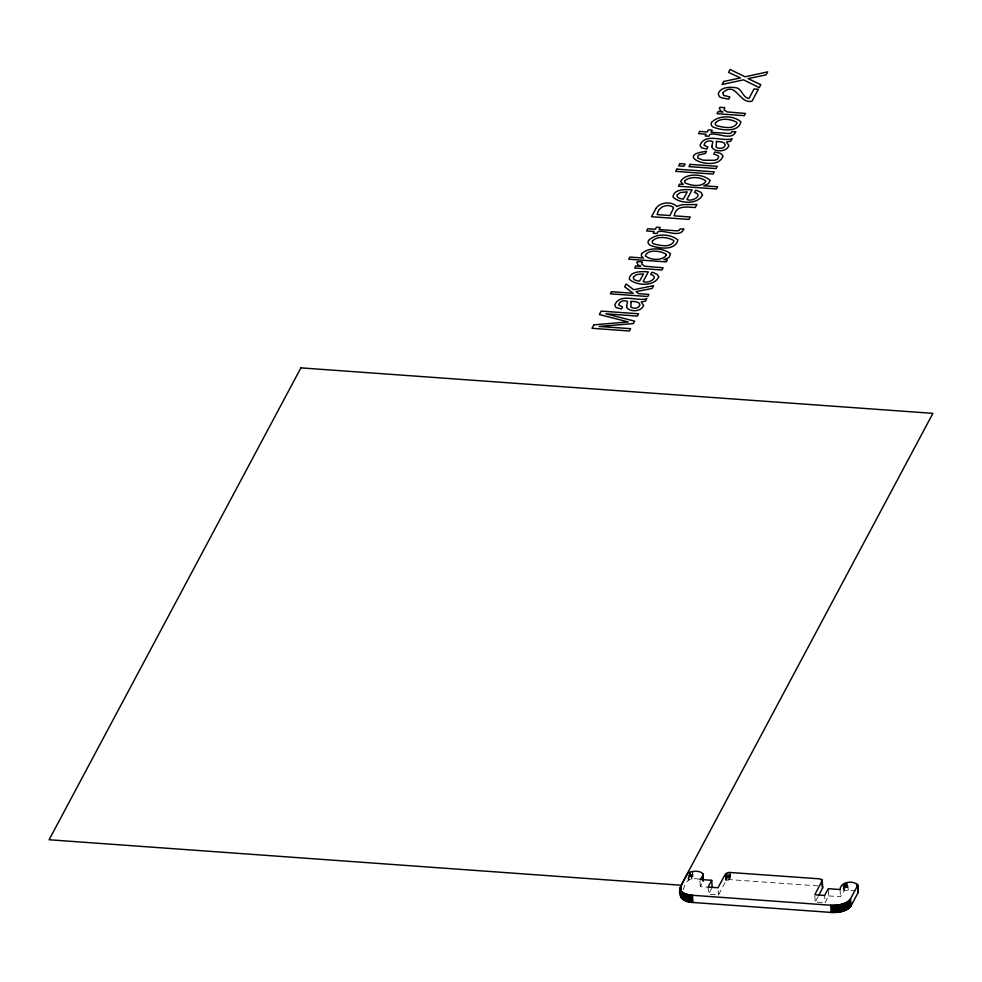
<?xml version="1.0" encoding="UTF-8"?>
<svg xmlns="http://www.w3.org/2000/svg" width="982" height="982" viewBox="0 0 982 982"><rect width="100%" height="100%" fill="white"/><g stroke="black" fill="none" stroke-linecap="round" stroke-linejoin="round"><path stroke-width="0.74" stroke-dasharray="4.91 3.68" d="M683.276 889.79C686.123 879.099 690.444 877.392 700.105 879.381M710.698 887.409L700.326 886.66L702.363 882.843M818.104 885.911L729.589 879.614L725.968 880.964L718.443 894.97L708.574 894.271L712.171 887.519M822.265 902.446L815.207 901.942L817.883 896.947M828.329 890.134L828.685 895.903L825.089 902.654L824.647 895.437M828.685 895.903L840.531 896.762L844.434 890.674L855.126 890.539M847.957 885.715L848.215 890.048M847.208 882.818L847.65 890.023M846.619 882.83L847.061 890.036M846.042 882.892L846.484 890.097M845.477 882.978L845.919 890.195M844.937 883.113L845.379 890.318M844.446 883.272L844.888 890.49M844.078 884.905L844.434 890.674M843.685 885.126L844.029 890.895M843.256 883.923L843.698 891.128M843.084 885.617L843.44 891.386M840.089 889.545L840.531 896.762M814.864 896.173L815.207 901.942M730.301 872.409L730.743 879.614M729.822 873.833L730.166 879.602M729.233 873.845L729.589 879.614M728.742 875.343L729.012 879.676M728.006 872.556L728.448 879.762M727.65 875.576L727.908 879.897M726.962 872.851L727.404 880.056M726.52 873.047L726.95 880.253M726.385 877.589L726.557 880.473M725.87 874.937L726.226 880.707M725.612 875.195L725.968 880.964M725.428 875.465L725.784 881.235M718.186 890.649L718.443 894.97M708.132 887.053L708.574 894.271M699.97 880.903L700.326 886.66M692.752 871.672L693.194 878.89M692.187 871.66L692.629 878.865M691.782 874.557L692.04 878.878M691.205 874.618L691.463 878.939M690.456 871.82L690.898 879.037M689.929 871.955L690.371 879.16M689.425 872.114L689.867 879.32M688.971 872.311L689.413 879.516M688.75 875.404L689.02 879.737M688.505 877.086L688.677 879.97M688.247 877.343L688.419 880.228M688.063 877.613L688.235 880.498"/><path stroke-width="1.47" d="M680.219 888.194C680.784 893.767 687.977 894.786 692.47 895.277L830.698 905.232C837.572 905.429 846.103 904.741 850.547 898.788L857.63 885.519C854.941 880.081 840.261 881.247 840.089 889.545L828.243 888.698L824.647 895.437L814.765 894.737L822.204 880.719L821.504 879.455L819.16 878.804L729.147 872.409L725.526 873.759L718.002 887.765L708.132 887.053L711.729 880.314L699.884 879.455C709.593 870.518 692.236 869.61 687.793 873.293L680.71 886.562C676.647 896.738 683.975 902.409 692.911 902.483L831.14 912.438C838.014 912.634 846.545 911.959 850.989 905.993L858.17 892.454L857.752 884.966M680.661 895.952L680.907 894.307M822.229 880.437L822.646 887.924L818.546 895.694M857.765 891.411L858.194 892.172M857.691 884.696L858.072 892.724M857.028 883.984L857.2 886.869M850.547 898.788L850.989 905.993M850.216 899.316L850.658 906.533M849.811 899.856L850.252 907.061M849.32 900.371L849.761 907.577M848.767 900.875L849.209 908.08M848.129 901.366L848.571 908.571M847.441 901.832L847.871 909.037M846.668 902.274L847.11 909.492M845.846 902.703L846.288 909.909M844.974 903.096L845.404 910.314M844.041 903.477L844.471 910.682M843.059 903.808L843.501 911.026M842.028 904.115L842.47 911.333M840.973 904.397L841.414 911.603M839.88 904.643L840.322 911.848M838.763 904.852L839.205 912.057M837.634 905.011L838.063 912.229M836.48 905.146L836.922 912.364M835.314 905.244L835.756 912.45M834.148 905.294L834.59 912.511M832.994 905.318L833.436 912.524M831.84 905.294L832.282 912.499M830.698 905.232L831.14 912.438M822.02 879.921L822.548 888.194M821.799 879.676L822.069 883.996M821.504 879.455L821.774 883.788M711.729 880.314L712.171 887.519M702.731 873.808L703.173 881.014M702.67 873.538L703.112 880.756M692.47 895.277L692.911 902.483M691.353 895.179L691.794 902.384M690.26 895.044L690.702 902.249M689.204 894.86L689.646 902.077M688.186 894.651L688.615 901.857M687.204 894.406L687.646 901.611M686.271 894.123L686.713 901.329M685.387 893.804L685.829 901.022M684.564 893.46L685.006 900.666M683.803 893.08L684.245 900.298M683.116 892.687L683.546 899.893M682.478 892.257L682.92 899.463M681.925 891.803L682.367 899.009M681.447 891.325L681.889 898.542M681.042 890.834L681.471 898.051M680.71 886.562L680.98 890.883M680.465 887.102L681.152 897.536M680.305 887.654L680.907 897.02M710.035 180.467L708.636 183.609L703.701 185.782L717.621 186.776L716.443 188.974L678.464 186.249L679.593 184.113L683.214 184.37L680.612 181.425C685.853 172.513 703.554 173.777 710.035 180.467M626.663 305.758L626.651 307.489C630.358 312.399 641.541 311.711 643.615 305.451L641.16 301.904L645.493 301.13L646.794 298.626C637.416 301.916 619.851 292.292 614.707 305.144L616.131 307.636L621.483 308.962L622.576 306.912L618.746 305.083C619.004 301.008 624.491 299.755 627.523 301.523L626.663 305.758M711.975 145.864L711.962 147.595C715.669 152.505 726.852 151.817 728.926 145.569L726.471 142.009L730.817 141.236L732.106 138.744C722.727 142.034 705.174 132.41 700.019 145.262L701.455 147.742L706.807 149.068L707.899 147.018L704.069 145.189C704.315 141.113 709.802 139.861 712.834 141.629L711.975 145.864M722.826 156.212C717.609 173.262 671.185 155.401 706.439 151.388L705.297 153.523L698.902 154.935L697.772 156.236L697.883 158.114L703.308 160.213L714.319 160.287A5.806 2.713 -3.5 0 0 717.891 158.691L718.726 156.617L717.928 155.586L713.742 154.137L714.884 152.001L719.229 152.971A9.66 4.505 -3.5 0 1 722.507 155.266L722.826 156.212M683.73 229.15C679.986 238.577 664.753 229.407 657.915 231.764L656.97 233.544L653.239 233.274L654.184 231.494L646.573 230.954L647.752 228.732L655.362 229.272L656.479 227.186L660.223 227.456L659.106 229.543L676.893 230.831L679.053 230.5L680.121 228.892L683.73 229.15M735.665 131.834C731.909 141.261 716.676 132.079 709.851 134.448L708.906 136.216L705.162 135.958L706.107 134.178L698.497 133.638L699.687 131.416L707.298 131.956L708.403 129.869L712.146 130.14L711.029 132.226L728.816 133.503L730.976 133.184L732.044 131.576L735.665 131.834M631.181 302.382L630.751 306.887C633.194 309.121 639.086 308.704 639.883 304.972L638.987 302.935L636.434 301.793L630.849 301.278L631.181 302.382M716.492 142.488L716.074 146.993C718.517 149.227 724.409 148.81 725.207 145.091L724.311 143.041L721.758 141.911L716.16 141.383L716.492 142.488M637.097 262.329L637.834 264.784L640.51 266.282L635.796 265.938L634.691 268.025L661.942 269.989L663.108 267.791L644.818 266.245L641.688 264.195L642.437 261.985L637.6 261.629L637.097 262.329M719.438 107.995L720.187 110.45L722.862 111.948L718.149 111.604L717.032 113.703L744.282 115.655L745.461 113.458L727.171 111.911L724.041 109.874L724.777 107.652L719.953 107.296L719.438 107.995M684.724 180.786L684.896 182.799C690.776 185.549 701.504 187.685 705.763 181.535L705.616 180.823C700.129 176.772 690.039 176.208 684.724 180.786M673.431 208.356L669.969 215.524L657.191 214.604C658.186 206.92 666.815 203.249 672.989 207.104L673.431 208.356M641.516 253.847L641.381 256.093L643.456 258.033L629.892 257.063L628.75 259.199L666.262 261.899L667.343 259.862L663.857 259.616L669.135 257.456L670.448 253.651C662.936 247.746 648.66 246.826 641.516 253.847M658.726 277.108C653.852 286.756 636.226 285.86 629.216 279.084C629.879 270.713 642.253 271.486 648.304 271.879L643.185 281.466C648.022 284.399 660.37 276.936 650.661 274.481L651.815 272.321L653.3 272.615L657.302 274.432L658.726 277.108M702.498 195.074C697.625 204.735 679.986 203.839 672.989 197.051C673.652 188.679 686.025 189.452 692.077 189.845L686.958 199.432C691.794 202.378 704.131 194.915 694.434 192.46L695.587 190.287L697.073 190.594L701.062 192.398L702.498 195.074M666.385 255.099C662.298 261.089 650.391 260.316 645.297 255.848C647.973 248.814 660.935 250.815 666.226 254.338L666.385 255.099M652.514 240.86L652.208 241.817A6.444 3.007 -3.5 0 0 654.147 244.027C660.051 245.39 670.485 248.127 673.91 241.388L673.713 240.504C667.883 237.178 657.756 235.631 652.514 240.86M722.961 92.639L723.574 95.389L729.872 96.923L728.681 99.157L721.365 97.746L719.511 96.739L718.21 94.026C720.162 87.202 728.988 86.858 734.831 87.582C742.11 87.68 742.196 97.586 748.947 98.507L754.041 88.957L758.374 89.264L751.966 101.269C738.894 104.08 736.119 80.61 722.961 92.639M715.571 122.689L715.264 123.634A6.444 3.007 -3.5 0 0 717.216 125.843C723.108 127.206 733.554 129.943 736.966 123.204L736.77 122.32C730.939 118.994 720.813 117.459 715.571 122.689M633.451 276.936C632.334 280.189 637.441 280.84 639.577 281.147L643.456 273.88L636.643 274.579L633.451 276.936M677.224 194.902C676.107 198.155 681.201 198.806 683.349 199.113L687.228 191.846L680.403 192.546L677.224 194.902M648.55 240.516L648.083 241.879A11.624 5.426 -3.5 0 0 650.219 245.304C658.259 248.581 675.506 251.048 677.85 240.013C670.51 233.544 655.583 233.102 648.55 240.516M711.606 122.333L711.152 123.695A11.624 5.426 -3.5 0 0 713.276 127.12C721.316 130.397 738.562 132.877 740.907 121.829C733.579 115.373 718.64 114.931 711.606 122.333M300.897 367.869L49.1 839.757L681.103 885.248L932.9 413.361L300.897 367.869M593.865 324.821L592.011 328.295L629.388 330.983L630.628 328.663L599.069 326.454L633.341 323.569L634.63 321.163L605.833 313.786L637.33 316.094L638.57 313.786L601.193 311.098L599.351 314.547L628.222 321.936L593.865 324.821M611.528 291.715L610.399 293.827L647.776 296.515L648.906 294.404L638.681 293.667L636.152 291.568L652.073 288.487L653.57 285.676L633.697 289.739L626.172 283.994L624.675 286.805L633.23 293.274L611.528 291.715M655.976 208.417L651.545 216.727L688.922 219.416L690.223 216.985L674.192 215.831C675.984 204.6 687.339 207.288 695.281 207.497L696.876 204.514L682.097 204.71L676.794 206.404C671.516 201.2 660.1 201.911 655.976 208.417M676.929 169.162L675.751 171.359L713.128 174.06L714.307 171.85L676.929 169.162M679.875 163.626L678.685 165.872L683.877 166.24L685.068 164.006L679.875 163.626M723.709 81.494L722.077 84.538L743.509 79.824L759.246 87.631L760.804 84.698L748.088 78.621L766.046 74.89L767.654 71.87L745.117 76.805L730.117 69.477L728.57 72.373L740.453 77.946L723.709 81.494M690.125 164.375L688.934 166.609L716.062 168.56L717.253 166.326L690.125 164.375"/></g></svg>
